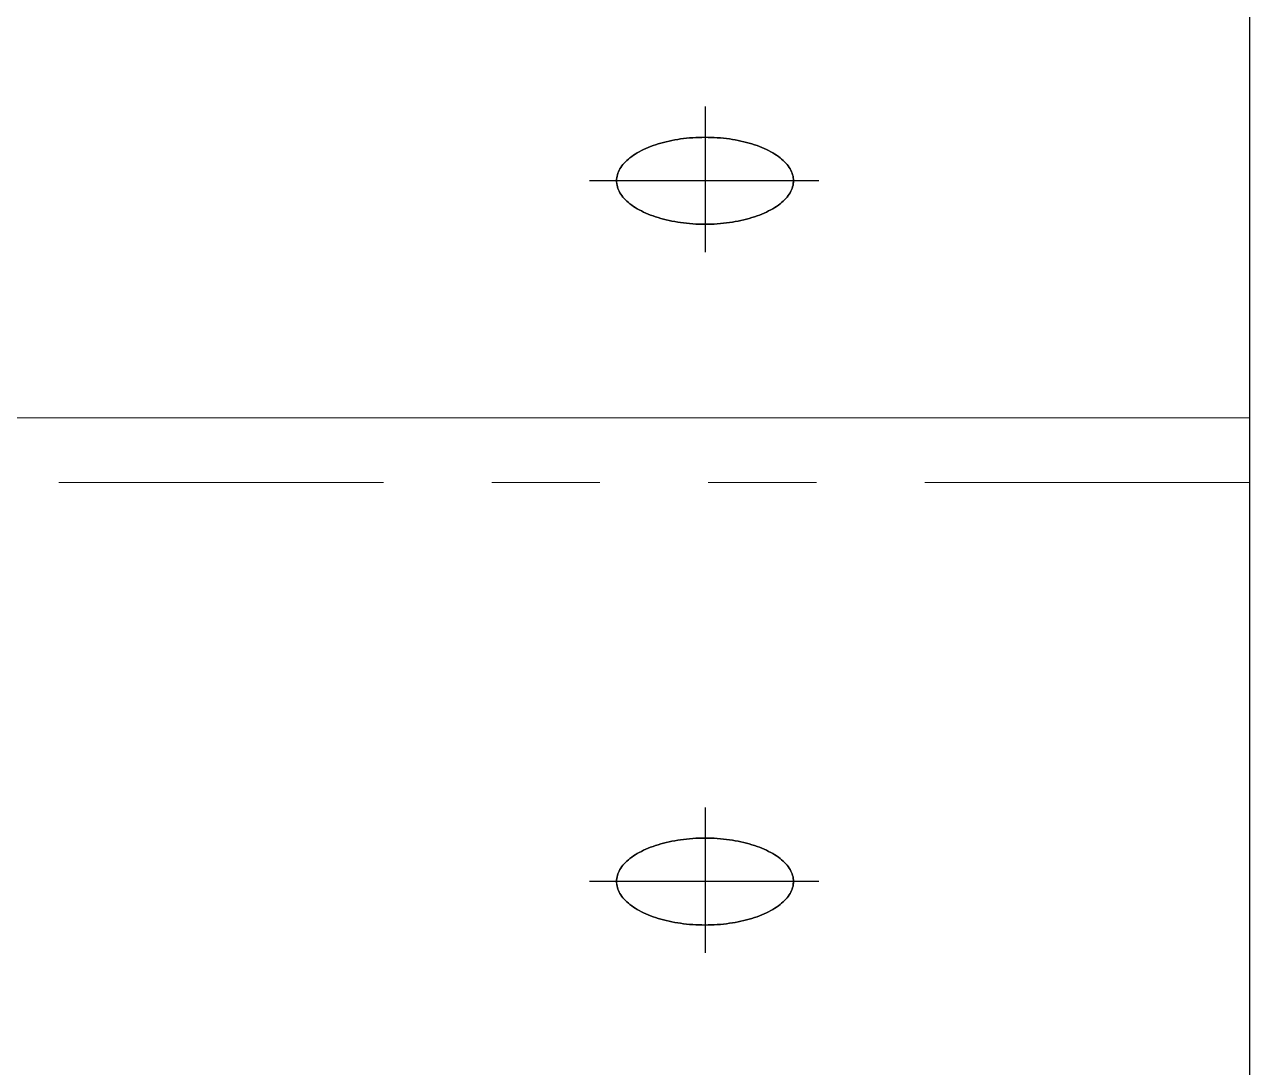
# Model space of a CAD drawing. Header units: millimetres. Extents: x -1604 to 1596, y -1101 to 1107.
# Drawn here: x -1421.4 to -1331.4, y -100.9 to -24.3 of the extents above; entities that cross this region are included whole.
import ezdxf

# ---------------------------------------------------------------- set-up
doc = ezdxf.new("R2010")
doc.units = ezdxf.units.MM
doc.header["$LTSCALE"] = 8
for name, pattern in [('CENTER', [5.716318, 2.485356, -1.242678, 0.745607, -1.242678]), ('DIVIDE', [7.953138, 2.982427, -0.994142, 0.994142, -0.994142, 0.994142, -0.994142]), ('PHANTOM', [7.704603, 2.485356, -1.242678, 0.745607, -1.242678, 0.745607, -1.242678])]:
    doc.linetypes.add(name, pattern=pattern)

# ---------------------------------------------------------------- blocks, each defined once
blk = doc.blocks.new('DC_GROUP_23')
at = {"color": 4, "linetype": 'CENTER'}
for p, q in [((-1371.376, -30.306), (-1371.376, -40.997)), ((-1363.004, -35.754), (-1379.854, -35.754)), ((-1371.376, -81.794), (-1371.376, -92.485)), ((-1363.004, -87.243), (-1379.854, -87.243))]:
    blk.add_line(p, q, dxfattribs=at)
at = {"color": 4, "linetype": 'PHANTOM'}
for p, q in [((-1371.376, -30.306), (-1371.376, -40.997)), ((-1375.554, -33.307), (-1375.378, -33.237)), ((-1375.378, -33.237), (-1375.554, -33.307)), ((-1375.378, -33.237), (-1375.196, -33.17)), ((-1375.196, -33.17), (-1375.378, -33.237)), ((-1375.196, -33.17), (-1375.01, -33.106)), ((-1375.01, -33.106), (-1375.196, -33.17)), ((-1375.01, -33.106), (-1374.82, -33.045)), ((-1374.82, -33.045), (-1375.01, -33.106)), ((-1374.82, -33.045), (-1374.626, -32.988)), ((-1374.626, -32.988), (-1374.82, -33.045)), ((-1374.626, -32.988), (-1374.427, -32.934)), ((-1374.427, -32.934), (-1374.626, -32.988)), ((-1374.427, -32.934), (-1374.225, -32.883)), ((-1374.225, -32.883), (-1374.427, -32.934)), ((-1374.225, -32.883), (-1374.02, -32.836)), ((-1374.02, -32.836), (-1374.225, -32.883)), ((-1374.02, -32.836), (-1373.811, -32.792)), ((-1373.811, -32.792), (-1374.02, -32.836)), ((-1373.811, -32.792), (-1373.599, -32.753)), ((-1373.599, -32.753), (-1373.811, -32.792)), ((-1373.599, -32.753), (-1373.384, -32.716)), ((-1373.384, -32.716), (-1373.599, -32.753)), ((-1373.384, -32.716), (-1373.167, -32.684)), ((-1373.167, -32.684), (-1373.384, -32.716)), ((-1373.167, -32.684), (-1372.948, -32.655)), ((-1372.948, -32.655), (-1373.167, -32.684)), ((-1372.948, -32.655), (-1372.727, -32.63)), ((-1372.727, -32.63), (-1372.948, -32.655)), ((-1372.727, -32.63), (-1372.504, -32.608)), ((-1372.504, -32.608), (-1372.727, -32.63)), ((-1372.504, -32.608), (-1372.28, -32.591)), ((-1372.28, -32.591), (-1372.504, -32.608)), ((-1372.28, -32.591), (-1372.055, -32.577)), ((-1372.055, -32.577), (-1372.28, -32.591)), ((-1372.055, -32.577), (-1371.829, -32.568)), ((-1371.829, -32.568), (-1372.055, -32.577)), ((-1371.829, -32.568), (-1371.603, -32.562)), ((-1371.603, -32.562), (-1371.829, -32.568)), ((-1371.603, -32.562), (-1371.376, -32.56)), ((-1371.376, -32.56), (-1371.603, -32.562)), ((-1371.376, -32.56), (-1371.149, -32.562)), ((-1371.149, -32.562), (-1371.376, -32.56)), ((-1371.149, -32.562), (-1370.922, -32.568)), ((-1370.922, -32.568), (-1371.149, -32.562)), ((-1370.922, -32.568), (-1370.696, -32.577)), ((-1370.696, -32.577), (-1370.922, -32.568)), ((-1370.696, -32.577), (-1370.471, -32.591)), ((-1370.471, -32.591), (-1370.696, -32.577)), ((-1370.471, -32.591), (-1370.247, -32.608)), ((-1370.247, -32.608), (-1370.471, -32.591)), ((-1370.247, -32.608), (-1370.024, -32.63)), ((-1370.024, -32.63), (-1370.247, -32.608)), ((-1370.024, -32.63), (-1369.803, -32.655)), ((-1369.803, -32.655), (-1370.024, -32.63)), ((-1369.803, -32.655), (-1369.584, -32.684)), ((-1369.584, -32.684), (-1369.803, -32.655)), ((-1369.584, -32.684), (-1369.367, -32.716)), ((-1369.367, -32.716), (-1369.584, -32.684)), ((-1369.367, -32.716), (-1369.153, -32.753)), ((-1369.153, -32.753), (-1369.367, -32.716)), ((-1369.153, -32.753), (-1368.941, -32.792)), ((-1368.941, -32.792), (-1369.153, -32.753)), ((-1368.941, -32.792), (-1368.732, -32.836)), ((-1368.732, -32.836), (-1368.941, -32.792)), ((-1368.732, -32.836), (-1368.526, -32.883)), ((-1368.526, -32.883), (-1368.732, -32.836)), ((-1368.526, -32.883), (-1368.324, -32.934)), ((-1368.324, -32.934), (-1368.526, -32.883)), ((-1368.324, -32.934), (-1368.126, -32.988)), ((-1368.126, -32.988), (-1368.324, -32.934)), ((-1368.126, -32.988), (-1367.931, -33.045)), ((-1367.931, -33.045), (-1368.126, -32.988)), ((-1367.931, -33.045), (-1367.741, -33.106)), ((-1367.741, -33.106), (-1367.931, -33.045)), ((-1367.741, -33.106), (-1367.555, -33.17)), ((-1367.555, -33.17), (-1367.741, -33.106)), ((-1367.555, -33.17), (-1367.374, -33.237)), ((-1367.374, -33.237), (-1367.555, -33.17)), ((-1367.374, -33.237), (-1367.198, -33.307)), ((-1367.198, -33.307), (-1367.374, -33.237)), ((-1377.115, -34.255), (-1377.005, -34.157)), ((-1377.005, -34.157), (-1377.115, -34.255)), ((-1377.005, -34.157), (-1376.888, -34.061)), ((-1376.888, -34.061), (-1377.005, -34.157)), ((-1376.888, -34.061), (-1376.764, -33.968)), ((-1376.764, -33.968), (-1376.888, -34.061)), ((-1376.764, -33.968), (-1376.634, -33.877)), ((-1376.634, -33.877), (-1376.764, -33.968)), ((-1376.634, -33.877), (-1376.498, -33.788)), ((-1376.498, -33.788), (-1376.634, -33.877)), ((-1376.498, -33.788), (-1376.355, -33.701)), ((-1376.355, -33.701), (-1376.498, -33.788)), ((-1376.355, -33.701), (-1376.206, -33.617)), ((-1376.206, -33.617), (-1376.355, -33.701)), ((-1376.206, -33.617), (-1376.051, -33.535)), ((-1376.051, -33.535), (-1376.206, -33.617)), ((-1376.051, -33.535), (-1375.891, -33.456)), ((-1375.891, -33.456), (-1376.051, -33.535)), ((-1375.891, -33.456), (-1375.725, -33.38)), ((-1375.725, -33.38), (-1375.891, -33.456)), ((-1375.725, -33.38), (-1375.554, -33.307)), ((-1375.554, -33.307), (-1375.725, -33.38)), ((-1367.198, -33.307), (-1367.026, -33.38)), ((-1367.026, -33.38), (-1367.198, -33.307)), ((-1367.026, -33.38), (-1366.86, -33.456)), ((-1366.86, -33.456), (-1367.026, -33.38)), ((-1366.86, -33.456), (-1366.7, -33.535)), ((-1366.7, -33.535), (-1366.86, -33.456)), ((-1366.7, -33.535), (-1366.545, -33.617)), ((-1366.545, -33.617), (-1366.7, -33.535)), ((-1366.545, -33.617), (-1366.396, -33.701)), ((-1366.396, -33.701), (-1366.545, -33.617)), ((-1366.396, -33.701), (-1366.254, -33.788)), ((-1366.254, -33.788), (-1366.396, -33.701)), ((-1366.254, -33.788), (-1366.117, -33.877)), ((-1366.117, -33.877), (-1366.254, -33.788)), ((-1366.117, -33.877), (-1365.987, -33.968)), ((-1365.987, -33.968), (-1366.117, -33.877)), ((-1365.987, -33.968), (-1365.863, -34.061)), ((-1365.863, -34.061), (-1365.987, -33.968)), ((-1365.863, -34.061), (-1365.747, -34.157)), ((-1365.747, -34.157), (-1365.863, -34.061)), ((-1365.747, -34.157), (-1365.637, -34.255)), ((-1365.637, -34.255), (-1365.747, -34.157)), ((-1377.777, -35.2), (-1377.734, -35.09)), ((-1377.734, -35.09), (-1377.777, -35.2)), ((-1377.734, -35.09), (-1377.683, -34.981)), ((-1377.683, -34.981), (-1377.734, -35.09)), ((-1377.683, -34.981), (-1377.624, -34.874)), ((-1377.624, -34.874), (-1377.683, -34.981)), ((-1377.624, -34.874), (-1377.558, -34.767)), ((-1377.558, -34.767), (-1377.624, -34.874)), ((-1377.558, -34.767), (-1377.484, -34.662)), ((-1377.484, -34.662), (-1377.558, -34.767)), ((-1377.484, -34.662), (-1377.402, -34.558)), ((-1377.402, -34.558), (-1377.484, -34.662)), ((-1377.402, -34.558), (-1377.314, -34.455)), ((-1377.314, -34.455), (-1377.402, -34.558)), ((-1377.314, -34.455), (-1377.218, -34.354)), ((-1377.218, -34.354), (-1377.314, -34.455)), ((-1377.218, -34.354), (-1377.115, -34.255)), ((-1377.115, -34.255), (-1377.218, -34.354)), ((-1365.637, -34.255), (-1365.534, -34.354)), ((-1365.534, -34.354), (-1365.637, -34.255)), ((-1365.534, -34.354), (-1365.438, -34.455)), ((-1365.438, -34.455), (-1365.534, -34.354)), ((-1365.438, -34.455), (-1365.349, -34.558)), ((-1365.349, -34.558), (-1365.438, -34.455)), ((-1365.349, -34.558), (-1365.268, -34.662)), ((-1365.268, -34.662), (-1365.349, -34.558)), ((-1365.268, -34.662), (-1365.194, -34.767)), ((-1365.194, -34.767), (-1365.268, -34.662)), ((-1365.194, -34.767), (-1365.128, -34.874)), ((-1365.128, -34.874), (-1365.194, -34.767)), ((-1365.128, -34.874), (-1365.069, -34.981)), ((-1365.069, -34.981), (-1365.128, -34.874)), ((-1365.069, -34.981), (-1365.018, -35.09)), ((-1365.018, -35.09), (-1365.069, -34.981)), ((-1365.018, -35.09), (-1364.974, -35.2)), ((-1364.974, -35.2), (-1365.018, -35.09)), ((-1377.876, -35.754), (-1377.872, -35.643)), ((-1377.872, -35.643), (-1377.876, -35.754)), ((-1377.86, -35.977), (-1377.876, -35.754)), ((-1377.876, -35.754), (-1377.872, -35.866)), ((-1377.872, -35.643), (-1377.86, -35.531)), ((-1377.86, -35.531), (-1377.872, -35.643)), ((-1377.872, -35.866), (-1377.86, -35.977)), ((-1377.86, -35.531), (-1377.84, -35.42)), ((-1377.84, -35.42), (-1377.86, -35.531)), ((-1377.84, -36.088), (-1377.86, -35.977)), ((-1377.86, -35.977), (-1377.84, -36.088)), ((-1377.84, -35.42), (-1377.812, -35.31)), ((-1377.812, -35.31), (-1377.84, -35.42)), ((-1377.812, -35.31), (-1377.777, -35.2)), ((-1377.777, -35.2), (-1377.812, -35.31)), ((-1364.974, -35.2), (-1364.939, -35.31)), ((-1364.939, -35.31), (-1364.974, -35.2)), ((-1364.939, -35.31), (-1364.911, -35.42)), ((-1364.911, -35.42), (-1364.939, -35.31)), ((-1364.911, -35.42), (-1364.892, -35.531)), ((-1364.892, -35.531), (-1364.911, -35.42)), ((-1364.892, -35.977), (-1364.911, -36.088)), ((-1364.911, -36.088), (-1364.892, -35.977)), ((-1364.892, -35.531), (-1364.88, -35.643)), ((-1364.88, -35.643), (-1364.892, -35.531)), ((-1364.892, -35.977), (-1364.876, -35.754)), ((-1364.88, -35.866), (-1364.892, -35.977)), ((-1364.88, -35.643), (-1364.876, -35.754)), ((-1364.876, -35.754), (-1364.88, -35.643)), ((-1364.876, -35.754), (-1364.88, -35.866)), ((-1377.812, -36.199), (-1377.84, -36.088)), ((-1377.84, -36.088), (-1377.812, -36.199)), ((-1377.777, -36.309), (-1377.812, -36.199)), ((-1377.812, -36.199), (-1377.777, -36.309)), ((-1377.734, -36.418), (-1377.777, -36.309)), ((-1377.777, -36.309), (-1377.734, -36.418)), ((-1377.683, -36.527), (-1377.734, -36.418)), ((-1377.734, -36.418), (-1377.683, -36.527)), ((-1377.624, -36.635), (-1377.683, -36.527)), ((-1377.683, -36.527), (-1377.624, -36.635)), ((-1377.558, -36.741), (-1377.624, -36.635)), ((-1377.624, -36.635), (-1377.558, -36.741)), ((-1377.484, -36.847), (-1377.558, -36.741)), ((-1377.558, -36.741), (-1377.484, -36.847)), ((-1377.402, -36.951), (-1377.484, -36.847)), ((-1377.484, -36.847), (-1377.402, -36.951)), ((-1365.268, -36.847), (-1365.349, -36.951)), ((-1365.349, -36.951), (-1365.268, -36.847)), ((-1365.194, -36.741), (-1365.268, -36.847)), ((-1365.268, -36.847), (-1365.194, -36.741)), ((-1365.128, -36.635), (-1365.194, -36.741)), ((-1365.194, -36.741), (-1365.128, -36.635)), ((-1365.069, -36.527), (-1365.128, -36.635)), ((-1365.128, -36.635), (-1365.069, -36.527)), ((-1365.018, -36.418), (-1365.069, -36.527)), ((-1365.069, -36.527), (-1365.018, -36.418)), ((-1364.974, -36.309), (-1365.018, -36.418)), ((-1365.018, -36.418), (-1364.974, -36.309)), ((-1364.939, -36.199), (-1364.974, -36.309)), ((-1364.974, -36.309), (-1364.939, -36.199)), ((-1364.911, -36.088), (-1364.939, -36.199)), ((-1364.939, -36.199), (-1364.911, -36.088)), ((-1377.314, -37.054), (-1377.402, -36.951)), ((-1377.402, -36.951), (-1377.314, -37.054)), ((-1377.218, -37.155), (-1377.314, -37.054)), ((-1377.314, -37.054), (-1377.218, -37.155)), ((-1377.115, -37.254), (-1377.218, -37.155)), ((-1377.218, -37.155), (-1377.115, -37.254)), ((-1377.005, -37.351), (-1377.115, -37.254)), ((-1377.115, -37.254), (-1377.005, -37.351)), ((-1376.888, -37.447), (-1377.005, -37.351)), ((-1377.005, -37.351), (-1376.888, -37.447)), ((-1376.764, -37.541), (-1376.888, -37.447)), ((-1376.888, -37.447), (-1376.764, -37.541)), ((-1376.634, -37.632), (-1376.764, -37.541)), ((-1376.764, -37.541), (-1376.634, -37.632)), ((-1376.498, -37.721), (-1376.634, -37.632)), ((-1376.634, -37.632), (-1376.498, -37.721)), ((-1376.355, -37.808), (-1376.498, -37.721)), ((-1376.498, -37.721), (-1376.355, -37.808)), ((-1366.254, -37.721), (-1366.396, -37.808)), ((-1366.396, -37.808), (-1366.254, -37.721)), ((-1366.117, -37.632), (-1366.254, -37.721)), ((-1366.254, -37.721), (-1366.117, -37.632)), ((-1365.987, -37.541), (-1366.117, -37.632)), ((-1366.117, -37.632), (-1365.987, -37.541)), ((-1365.863, -37.447), (-1365.987, -37.541)), ((-1365.987, -37.541), (-1365.863, -37.447)), ((-1365.747, -37.351), (-1365.863, -37.447)), ((-1365.863, -37.447), (-1365.747, -37.351)), ((-1365.637, -37.254), (-1365.747, -37.351)), ((-1365.747, -37.351), (-1365.637, -37.254)), ((-1365.534, -37.155), (-1365.637, -37.254)), ((-1365.637, -37.254), (-1365.534, -37.155)), ((-1365.438, -37.054), (-1365.534, -37.155)), ((-1365.534, -37.155), (-1365.438, -37.054)), ((-1365.349, -36.951), (-1365.438, -37.054)), ((-1365.438, -37.054), (-1365.349, -36.951)), ((-1376.206, -37.892), (-1376.355, -37.808)), ((-1376.355, -37.808), (-1376.206, -37.892)), ((-1376.051, -37.973), (-1376.206, -37.892)), ((-1376.206, -37.892), (-1376.051, -37.973)), ((-1375.891, -38.052), (-1376.051, -37.973)), ((-1376.051, -37.973), (-1375.891, -38.052)), ((-1375.725, -38.128), (-1375.891, -38.052)), ((-1375.891, -38.052), (-1375.725, -38.128)), ((-1375.554, -38.201), (-1375.725, -38.128)), ((-1375.725, -38.128), (-1375.554, -38.201)), ((-1375.378, -38.271), (-1375.554, -38.201)), ((-1375.554, -38.201), (-1375.378, -38.271)), ((-1375.196, -38.339), (-1375.378, -38.271)), ((-1375.378, -38.271), (-1375.196, -38.339)), ((-1375.01, -38.403), (-1375.196, -38.339)), ((-1375.196, -38.339), (-1375.01, -38.403)), ((-1374.82, -38.463), (-1375.01, -38.403)), ((-1375.01, -38.403), (-1374.82, -38.463)), ((-1374.626, -38.521), (-1374.82, -38.463)), ((-1374.82, -38.463), (-1374.626, -38.521)), ((-1374.427, -38.575), (-1374.626, -38.521)), ((-1374.626, -38.521), (-1374.427, -38.575)), ((-1374.225, -38.625), (-1374.427, -38.575)), ((-1374.427, -38.575), (-1374.225, -38.625)), ((-1374.02, -38.672), (-1374.225, -38.625)), ((-1374.225, -38.625), (-1374.02, -38.672)), ((-1373.811, -38.716), (-1374.02, -38.672)), ((-1374.02, -38.672), (-1373.811, -38.716)), ((-1368.732, -38.672), (-1368.941, -38.716)), ((-1368.941, -38.716), (-1368.732, -38.672)), ((-1368.526, -38.625), (-1368.732, -38.672)), ((-1368.732, -38.672), (-1368.526, -38.625)), ((-1368.324, -38.575), (-1368.526, -38.625)), ((-1368.526, -38.625), (-1368.324, -38.575)), ((-1368.126, -38.521), (-1368.324, -38.575)), ((-1368.324, -38.575), (-1368.126, -38.521)), ((-1367.931, -38.463), (-1368.126, -38.521)), ((-1368.126, -38.521), (-1367.931, -38.463)), ((-1367.741, -38.403), (-1367.931, -38.463)), ((-1367.931, -38.463), (-1367.741, -38.403)), ((-1367.555, -38.339), (-1367.741, -38.403)), ((-1367.741, -38.403), (-1367.555, -38.339)), ((-1367.374, -38.271), (-1367.555, -38.339)), ((-1367.555, -38.339), (-1367.374, -38.271)), ((-1367.198, -38.201), (-1367.374, -38.271)), ((-1367.374, -38.271), (-1367.198, -38.201)), ((-1367.026, -38.128), (-1367.198, -38.201)), ((-1367.198, -38.201), (-1367.026, -38.128)), ((-1366.86, -38.052), (-1367.026, -38.128)), ((-1367.026, -38.128), (-1366.86, -38.052)), ((-1366.7, -37.973), (-1366.86, -38.052)), ((-1366.86, -38.052), (-1366.7, -37.973)), ((-1366.545, -37.892), (-1366.7, -37.973)), ((-1366.7, -37.973), (-1366.545, -37.892)), ((-1366.396, -37.808), (-1366.545, -37.892)), ((-1366.545, -37.892), (-1366.396, -37.808)), ((-1373.599, -38.756), (-1373.811, -38.716)), ((-1373.811, -38.716), (-1373.599, -38.756)), ((-1373.384, -38.792), (-1373.599, -38.756)), ((-1373.599, -38.756), (-1373.384, -38.792)), ((-1373.167, -38.825), (-1373.384, -38.792)), ((-1373.384, -38.792), (-1373.167, -38.825)), ((-1372.948, -38.854), (-1373.167, -38.825)), ((-1373.167, -38.825), (-1372.948, -38.854)), ((-1372.727, -38.879), (-1372.948, -38.854)), ((-1372.948, -38.854), (-1372.727, -38.879)), ((-1372.504, -38.9), (-1372.727, -38.879)), ((-1372.727, -38.879), (-1372.504, -38.9)), ((-1372.28, -38.918), (-1372.504, -38.9)), ((-1372.504, -38.9), (-1372.28, -38.918)), ((-1372.055, -38.931), (-1372.28, -38.918)), ((-1372.28, -38.918), (-1372.055, -38.931)), ((-1371.829, -38.941), (-1372.055, -38.931)), ((-1372.055, -38.931), (-1371.829, -38.941)), ((-1371.603, -38.947), (-1371.829, -38.941)), ((-1371.829, -38.941), (-1371.603, -38.947)), ((-1371.376, -38.949), (-1371.603, -38.947)), ((-1371.603, -38.947), (-1371.376, -38.949)), ((-1371.149, -38.947), (-1371.376, -38.949)), ((-1371.376, -38.949), (-1371.149, -38.947)), ((-1370.922, -38.941), (-1371.149, -38.947)), ((-1371.149, -38.947), (-1370.922, -38.941)), ((-1370.696, -38.931), (-1370.922, -38.941)), ((-1370.922, -38.941), (-1370.696, -38.931)), ((-1370.471, -38.918), (-1370.696, -38.931)), ((-1370.696, -38.931), (-1370.471, -38.918)), ((-1370.247, -38.9), (-1370.471, -38.918)), ((-1370.471, -38.918), (-1370.247, -38.9)), ((-1370.024, -38.879), (-1370.247, -38.9)), ((-1370.247, -38.9), (-1370.024, -38.879)), ((-1369.803, -38.854), (-1370.024, -38.879)), ((-1370.024, -38.879), (-1369.803, -38.854)), ((-1369.584, -38.825), (-1369.803, -38.854)), ((-1369.803, -38.854), (-1369.584, -38.825)), ((-1369.367, -38.792), (-1369.584, -38.825)), ((-1369.584, -38.825), (-1369.367, -38.792)), ((-1369.153, -38.756), (-1369.367, -38.792)), ((-1369.367, -38.792), (-1369.153, -38.756)), ((-1368.941, -38.716), (-1369.153, -38.756)), ((-1369.153, -38.756), (-1368.941, -38.716)), ((-1371.376, -81.794), (-1371.376, -92.485)), ((-1375.196, -84.658), (-1375.01, -84.594)), ((-1375.01, -84.594), (-1375.196, -84.658)), ((-1375.01, -84.594), (-1374.82, -84.534)), ((-1374.82, -84.534), (-1375.01, -84.594)), ((-1374.82, -84.534), (-1374.626, -84.476)), ((-1374.626, -84.476), (-1374.82, -84.534)), ((-1374.626, -84.476), (-1374.427, -84.422)), ((-1374.427, -84.422), (-1374.626, -84.476)), ((-1374.427, -84.422), (-1374.225, -84.371)), ((-1374.225, -84.371), (-1374.427, -84.422)), ((-1374.225, -84.371), (-1374.02, -84.324)), ((-1374.02, -84.324), (-1374.225, -84.371)), ((-1374.02, -84.324), (-1373.811, -84.281)), ((-1373.811, -84.281), (-1374.02, -84.324)), ((-1373.811, -84.281), (-1373.599, -84.241)), ((-1373.599, -84.241), (-1373.811, -84.281)), ((-1373.599, -84.241), (-1373.384, -84.205)), ((-1373.384, -84.205), (-1373.599, -84.241)), ((-1373.384, -84.205), (-1373.167, -84.172)), ((-1373.167, -84.172), (-1373.384, -84.205)), ((-1373.167, -84.172), (-1372.948, -84.143)), ((-1372.948, -84.143), (-1373.167, -84.172)), ((-1372.948, -84.143), (-1372.727, -84.118)), ((-1372.727, -84.118), (-1372.948, -84.143)), ((-1372.727, -84.118), (-1372.504, -84.097)), ((-1372.504, -84.097), (-1372.727, -84.118)), ((-1372.504, -84.097), (-1372.28, -84.079)), ((-1372.28, -84.079), (-1372.504, -84.097)), ((-1372.28, -84.079), (-1372.055, -84.066)), ((-1372.055, -84.066), (-1372.28, -84.079)), ((-1372.055, -84.066), (-1371.829, -84.056)), ((-1371.829, -84.056), (-1372.055, -84.066)), ((-1371.829, -84.056), (-1371.603, -84.05)), ((-1371.603, -84.05), (-1371.829, -84.056)), ((-1371.603, -84.05), (-1371.376, -84.048)), ((-1371.376, -84.048), (-1371.603, -84.05)), ((-1371.376, -84.048), (-1371.149, -84.05)), ((-1371.149, -84.05), (-1371.376, -84.048)), ((-1371.149, -84.05), (-1370.922, -84.056)), ((-1370.922, -84.056), (-1371.149, -84.05)), ((-1370.922, -84.056), (-1370.696, -84.066)), ((-1370.696, -84.066), (-1370.922, -84.056)), ((-1370.696, -84.066), (-1370.471, -84.079)), ((-1370.471, -84.079), (-1370.696, -84.066)), ((-1370.471, -84.079), (-1370.247, -84.097)), ((-1370.247, -84.097), (-1370.471, -84.079)), ((-1370.247, -84.097), (-1370.024, -84.118)), ((-1370.024, -84.118), (-1370.247, -84.097)), ((-1370.024, -84.118), (-1369.803, -84.143)), ((-1369.803, -84.143), (-1370.024, -84.118)), ((-1369.803, -84.143), (-1369.584, -84.172)), ((-1369.584, -84.172), (-1369.803, -84.143)), ((-1369.584, -84.172), (-1369.367, -84.205)), ((-1369.367, -84.205), (-1369.584, -84.172)), ((-1369.367, -84.205), (-1369.153, -84.241)), ((-1369.153, -84.241), (-1369.367, -84.205)), ((-1369.153, -84.241), (-1368.941, -84.281)), ((-1368.941, -84.281), (-1369.153, -84.241)), ((-1368.941, -84.281), (-1368.732, -84.324)), ((-1368.732, -84.324), (-1368.941, -84.281)), ((-1368.732, -84.324), (-1368.526, -84.371)), ((-1368.526, -84.371), (-1368.732, -84.324)), ((-1368.526, -84.371), (-1368.324, -84.422)), ((-1368.324, -84.422), (-1368.526, -84.371)), ((-1368.324, -84.422), (-1368.126, -84.476)), ((-1368.126, -84.476), (-1368.324, -84.422)), ((-1368.126, -84.476), (-1367.931, -84.534)), ((-1367.931, -84.534), (-1368.126, -84.476)), ((-1367.931, -84.534), (-1367.741, -84.594)), ((-1367.741, -84.594), (-1367.931, -84.534)), ((-1367.741, -84.594), (-1367.555, -84.658)), ((-1367.555, -84.658), (-1367.741, -84.594)), ((-1376.888, -85.55), (-1376.764, -85.456)), ((-1376.764, -85.456), (-1376.888, -85.55)), ((-1376.764, -85.456), (-1376.634, -85.365)), ((-1376.634, -85.365), (-1376.764, -85.456)), ((-1376.634, -85.365), (-1376.498, -85.276)), ((-1376.498, -85.276), (-1376.634, -85.365)), ((-1376.498, -85.276), (-1376.355, -85.189)), ((-1376.355, -85.189), (-1376.498, -85.276)), ((-1376.355, -85.189), (-1376.206, -85.105)), ((-1376.206, -85.105), (-1376.355, -85.189)), ((-1376.206, -85.105), (-1376.051, -85.024)), ((-1376.051, -85.024), (-1376.206, -85.105)), ((-1376.051, -85.024), (-1375.891, -84.945)), ((-1375.891, -84.945), (-1376.051, -85.024)), ((-1375.891, -84.945), (-1375.725, -84.869)), ((-1375.725, -84.869), (-1375.891, -84.945)), ((-1375.725, -84.869), (-1375.554, -84.796)), ((-1375.554, -84.796), (-1375.725, -84.869)), ((-1375.554, -84.796), (-1375.378, -84.725)), ((-1375.378, -84.725), (-1375.554, -84.796)), ((-1375.378, -84.725), (-1375.196, -84.658)), ((-1375.196, -84.658), (-1375.378, -84.725)), ((-1367.555, -84.658), (-1367.374, -84.725)), ((-1367.374, -84.725), (-1367.555, -84.658)), ((-1367.374, -84.725), (-1367.198, -84.796)), ((-1367.198, -84.796), (-1367.374, -84.725)), ((-1367.198, -84.796), (-1367.026, -84.869)), ((-1367.026, -84.869), (-1367.198, -84.796)), ((-1367.026, -84.869), (-1366.86, -84.945)), ((-1366.86, -84.945), (-1367.026, -84.869)), ((-1366.86, -84.945), (-1366.7, -85.024)), ((-1366.7, -85.024), (-1366.86, -84.945)), ((-1366.7, -85.024), (-1366.545, -85.105)), ((-1366.545, -85.105), (-1366.7, -85.024)), ((-1366.545, -85.105), (-1366.396, -85.189)), ((-1366.396, -85.189), (-1366.545, -85.105)), ((-1366.396, -85.189), (-1366.254, -85.276)), ((-1366.254, -85.276), (-1366.396, -85.189)), ((-1366.254, -85.276), (-1366.117, -85.365)), ((-1366.117, -85.365), (-1366.254, -85.276)), ((-1366.117, -85.365), (-1365.987, -85.456)), ((-1365.987, -85.456), (-1366.117, -85.365)), ((-1365.987, -85.456), (-1365.863, -85.55)), ((-1365.863, -85.55), (-1365.987, -85.456)), ((-1377.683, -86.47), (-1377.624, -86.362)), ((-1377.624, -86.362), (-1377.683, -86.47)), ((-1377.624, -86.362), (-1377.558, -86.255)), ((-1377.558, -86.255), (-1377.624, -86.362)), ((-1377.558, -86.255), (-1377.484, -86.15)), ((-1377.484, -86.15), (-1377.558, -86.255)), ((-1377.484, -86.15), (-1377.402, -86.046)), ((-1377.402, -86.046), (-1377.484, -86.15)), ((-1377.402, -86.046), (-1377.314, -85.943)), ((-1377.314, -85.943), (-1377.402, -86.046)), ((-1377.314, -85.943), (-1377.218, -85.842)), ((-1377.218, -85.842), (-1377.314, -85.943)), ((-1377.218, -85.842), (-1377.115, -85.743)), ((-1377.115, -85.743), (-1377.218, -85.842)), ((-1377.115, -85.743), (-1377.005, -85.645)), ((-1377.005, -85.645), (-1377.115, -85.743)), ((-1377.005, -85.645), (-1376.888, -85.55)), ((-1376.888, -85.55), (-1377.005, -85.645)), ((-1365.863, -85.55), (-1365.747, -85.645)), ((-1365.747, -85.645), (-1365.863, -85.55)), ((-1365.747, -85.645), (-1365.637, -85.743)), ((-1365.637, -85.743), (-1365.747, -85.645)), ((-1365.637, -85.743), (-1365.534, -85.842)), ((-1365.534, -85.842), (-1365.637, -85.743)), ((-1365.534, -85.842), (-1365.438, -85.943)), ((-1365.438, -85.943), (-1365.534, -85.842)), ((-1365.438, -85.943), (-1365.349, -86.046)), ((-1365.349, -86.046), (-1365.438, -85.943)), ((-1365.349, -86.046), (-1365.268, -86.15)), ((-1365.268, -86.15), (-1365.349, -86.046)), ((-1365.268, -86.15), (-1365.194, -86.255)), ((-1365.194, -86.255), (-1365.268, -86.15)), ((-1365.194, -86.255), (-1365.128, -86.362)), ((-1365.128, -86.362), (-1365.194, -86.255)), ((-1365.128, -86.362), (-1365.069, -86.47)), ((-1365.069, -86.47), (-1365.128, -86.362)), ((-1377.876, -87.243), (-1377.872, -87.131)), ((-1377.872, -87.131), (-1377.876, -87.243)), ((-1377.86, -87.465), (-1377.876, -87.243)), ((-1377.876, -87.243), (-1377.872, -87.354)), ((-1377.872, -87.131), (-1377.86, -87.02)), ((-1377.86, -87.02), (-1377.872, -87.131)), ((-1377.86, -87.02), (-1377.84, -86.909)), ((-1377.84, -86.909), (-1377.86, -87.02)), ((-1377.84, -86.909), (-1377.812, -86.798)), ((-1377.812, -86.798), (-1377.84, -86.909)), ((-1377.812, -86.798), (-1377.777, -86.688)), ((-1377.777, -86.688), (-1377.812, -86.798)), ((-1377.777, -86.688), (-1377.734, -86.578)), ((-1377.734, -86.578), (-1377.777, -86.688)), ((-1377.734, -86.578), (-1377.683, -86.47)), ((-1377.683, -86.47), (-1377.734, -86.578)), ((-1365.069, -86.47), (-1365.018, -86.578)), ((-1365.018, -86.578), (-1365.069, -86.47)), ((-1365.018, -86.578), (-1364.974, -86.688)), ((-1364.974, -86.688), (-1365.018, -86.578)), ((-1364.974, -86.688), (-1364.939, -86.798)), ((-1364.939, -86.798), (-1364.974, -86.688)), ((-1364.939, -86.798), (-1364.911, -86.909)), ((-1364.911, -86.909), (-1364.939, -86.798)), ((-1364.911, -86.909), (-1364.892, -87.02)), ((-1364.892, -87.02), (-1364.911, -86.909)), ((-1364.892, -87.02), (-1364.88, -87.131)), ((-1364.88, -87.131), (-1364.892, -87.02)), ((-1364.892, -87.465), (-1364.876, -87.243)), ((-1364.88, -87.131), (-1364.876, -87.243)), ((-1364.876, -87.243), (-1364.88, -87.131)), ((-1364.876, -87.243), (-1364.88, -87.354)), ((-1377.872, -87.354), (-1377.86, -87.465)), ((-1377.84, -87.576), (-1377.86, -87.465)), ((-1377.86, -87.465), (-1377.84, -87.576)), ((-1377.812, -87.687), (-1377.84, -87.576)), ((-1377.84, -87.576), (-1377.812, -87.687)), ((-1377.777, -87.797), (-1377.812, -87.687)), ((-1377.812, -87.687), (-1377.777, -87.797)), ((-1377.734, -87.907), (-1377.777, -87.797)), ((-1377.777, -87.797), (-1377.734, -87.907)), ((-1377.683, -88.015), (-1377.734, -87.907)), ((-1377.734, -87.907), (-1377.683, -88.015)), ((-1377.624, -88.123), (-1377.683, -88.015)), ((-1377.683, -88.015), (-1377.624, -88.123)), ((-1377.558, -88.23), (-1377.624, -88.123)), ((-1377.624, -88.123), (-1377.558, -88.23)), ((-1365.128, -88.123), (-1365.194, -88.23)), ((-1365.194, -88.23), (-1365.128, -88.123)), ((-1365.069, -88.015), (-1365.128, -88.123)), ((-1365.128, -88.123), (-1365.069, -88.015)), ((-1365.018, -87.907), (-1365.069, -88.015)), ((-1365.069, -88.015), (-1365.018, -87.907)), ((-1364.974, -87.797), (-1365.018, -87.907)), ((-1365.018, -87.907), (-1364.974, -87.797)), ((-1364.939, -87.687), (-1364.974, -87.797)), ((-1364.974, -87.797), (-1364.939, -87.687)), ((-1364.911, -87.576), (-1364.939, -87.687)), ((-1364.939, -87.687), (-1364.911, -87.576)), ((-1364.892, -87.465), (-1364.911, -87.576)), ((-1364.911, -87.576), (-1364.892, -87.465)), ((-1364.88, -87.354), (-1364.892, -87.465)), ((-1377.484, -88.335), (-1377.558, -88.23)), ((-1377.558, -88.23), (-1377.484, -88.335)), ((-1377.402, -88.439), (-1377.484, -88.335)), ((-1377.484, -88.335), (-1377.402, -88.439)), ((-1377.314, -88.542), (-1377.402, -88.439)), ((-1377.402, -88.439), (-1377.314, -88.542)), ((-1377.218, -88.643), (-1377.314, -88.542)), ((-1377.314, -88.542), (-1377.218, -88.643)), ((-1377.115, -88.742), (-1377.218, -88.643)), ((-1377.218, -88.643), (-1377.115, -88.742)), ((-1377.005, -88.84), (-1377.115, -88.742)), ((-1377.115, -88.742), (-1377.005, -88.84)), ((-1376.888, -88.935), (-1377.005, -88.84)), ((-1377.005, -88.84), (-1376.888, -88.935)), ((-1376.764, -89.029), (-1376.888, -88.935)), ((-1376.888, -88.935), (-1376.764, -89.029)), ((-1376.634, -89.12), (-1376.764, -89.029)), ((-1376.764, -89.029), (-1376.634, -89.12)), ((-1365.987, -89.029), (-1366.117, -89.12)), ((-1366.117, -89.12), (-1365.987, -89.029)), ((-1365.863, -88.935), (-1365.987, -89.029)), ((-1365.987, -89.029), (-1365.863, -88.935)), ((-1365.747, -88.84), (-1365.863, -88.935)), ((-1365.863, -88.935), (-1365.747, -88.84)), ((-1365.637, -88.742), (-1365.747, -88.84)), ((-1365.747, -88.84), (-1365.637, -88.742)), ((-1365.534, -88.643), (-1365.637, -88.742)), ((-1365.637, -88.742), (-1365.534, -88.643)), ((-1365.438, -88.542), (-1365.534, -88.643)), ((-1365.534, -88.643), (-1365.438, -88.542)), ((-1365.349, -88.439), (-1365.438, -88.542)), ((-1365.438, -88.542), (-1365.349, -88.439)), ((-1365.268, -88.335), (-1365.349, -88.439)), ((-1365.349, -88.439), (-1365.268, -88.335)), ((-1365.194, -88.23), (-1365.268, -88.335)), ((-1365.268, -88.335), (-1365.194, -88.23)), ((-1376.498, -89.209), (-1376.634, -89.12)), ((-1376.634, -89.12), (-1376.498, -89.209)), ((-1376.355, -89.296), (-1376.498, -89.209)), ((-1376.498, -89.209), (-1376.355, -89.296)), ((-1376.206, -89.38), (-1376.355, -89.296)), ((-1376.355, -89.296), (-1376.206, -89.38)), ((-1376.051, -89.462), (-1376.206, -89.38)), ((-1376.206, -89.38), (-1376.051, -89.462)), ((-1375.891, -89.54), (-1376.051, -89.462)), ((-1376.051, -89.462), (-1375.891, -89.54)), ((-1375.725, -89.616), (-1375.891, -89.54)), ((-1375.891, -89.54), (-1375.725, -89.616)), ((-1375.554, -89.69), (-1375.725, -89.616)), ((-1375.725, -89.616), (-1375.554, -89.69)), ((-1375.378, -89.76), (-1375.554, -89.69)), ((-1375.554, -89.69), (-1375.378, -89.76)), ((-1375.196, -89.827), (-1375.378, -89.76)), ((-1375.378, -89.76), (-1375.196, -89.827)), ((-1375.01, -89.891), (-1375.196, -89.827)), ((-1375.196, -89.827), (-1375.01, -89.891)), ((-1374.82, -89.952), (-1375.01, -89.891)), ((-1375.01, -89.891), (-1374.82, -89.952)), ((-1374.626, -90.009), (-1374.82, -89.952)), ((-1374.82, -89.952), (-1374.626, -90.009)), ((-1367.931, -89.952), (-1368.126, -90.009)), ((-1368.126, -90.009), (-1367.931, -89.952)), ((-1367.741, -89.891), (-1367.931, -89.952)), ((-1367.931, -89.952), (-1367.741, -89.891)), ((-1367.555, -89.827), (-1367.741, -89.891)), ((-1367.741, -89.891), (-1367.555, -89.827)), ((-1367.374, -89.76), (-1367.555, -89.827)), ((-1367.555, -89.827), (-1367.374, -89.76)), ((-1367.198, -89.69), (-1367.374, -89.76)), ((-1367.374, -89.76), (-1367.198, -89.69)), ((-1367.026, -89.616), (-1367.198, -89.69)), ((-1367.198, -89.69), (-1367.026, -89.616)), ((-1366.86, -89.54), (-1367.026, -89.616)), ((-1367.026, -89.616), (-1366.86, -89.54)), ((-1366.7, -89.462), (-1366.86, -89.54)), ((-1366.86, -89.54), (-1366.7, -89.462)), ((-1366.545, -89.38), (-1366.7, -89.462)), ((-1366.7, -89.462), (-1366.545, -89.38)), ((-1366.396, -89.296), (-1366.545, -89.38)), ((-1366.545, -89.38), (-1366.396, -89.296)), ((-1366.254, -89.209), (-1366.396, -89.296)), ((-1366.396, -89.296), (-1366.254, -89.209)), ((-1366.117, -89.12), (-1366.254, -89.209)), ((-1366.254, -89.209), (-1366.117, -89.12)), ((-1374.427, -90.063), (-1374.626, -90.009)), ((-1374.626, -90.009), (-1374.427, -90.063)), ((-1374.225, -90.114), (-1374.427, -90.063)), ((-1374.427, -90.063), (-1374.225, -90.114)), ((-1374.02, -90.161), (-1374.225, -90.114)), ((-1374.225, -90.114), (-1374.02, -90.161)), ((-1373.811, -90.204), (-1374.02, -90.161)), ((-1374.02, -90.161), (-1373.811, -90.204)), ((-1373.599, -90.244), (-1373.811, -90.204)), ((-1373.811, -90.204), (-1373.599, -90.244)), ((-1373.384, -90.281), (-1373.599, -90.244)), ((-1373.599, -90.244), (-1373.384, -90.281)), ((-1373.167, -90.313), (-1373.384, -90.281)), ((-1373.384, -90.281), (-1373.167, -90.313)), ((-1372.948, -90.342), (-1373.167, -90.313)), ((-1373.167, -90.313), (-1372.948, -90.342)), ((-1372.727, -90.367), (-1372.948, -90.342)), ((-1372.948, -90.342), (-1372.727, -90.367)), ((-1372.504, -90.388), (-1372.727, -90.367)), ((-1372.727, -90.367), (-1372.504, -90.388)), ((-1372.28, -90.406), (-1372.504, -90.388)), ((-1372.504, -90.388), (-1372.28, -90.406)), ((-1372.055, -90.419), (-1372.28, -90.406)), ((-1372.28, -90.406), (-1372.055, -90.419)), ((-1371.829, -90.429), (-1372.055, -90.419)), ((-1372.055, -90.419), (-1371.829, -90.429)), ((-1371.603, -90.435), (-1371.829, -90.429)), ((-1371.829, -90.429), (-1371.603, -90.435)), ((-1371.376, -90.437), (-1371.603, -90.435)), ((-1371.603, -90.435), (-1371.376, -90.437)), ((-1371.149, -90.435), (-1371.376, -90.437)), ((-1371.376, -90.437), (-1371.149, -90.435)), ((-1370.922, -90.429), (-1371.149, -90.435)), ((-1371.149, -90.435), (-1370.922, -90.429)), ((-1370.696, -90.419), (-1370.922, -90.429)), ((-1370.922, -90.429), (-1370.696, -90.419)), ((-1370.471, -90.406), (-1370.696, -90.419)), ((-1370.696, -90.419), (-1370.471, -90.406)), ((-1370.247, -90.388), (-1370.471, -90.406)), ((-1370.471, -90.406), (-1370.247, -90.388)), ((-1370.024, -90.367), (-1370.247, -90.388)), ((-1370.247, -90.388), (-1370.024, -90.367)), ((-1369.803, -90.342), (-1370.024, -90.367)), ((-1370.024, -90.367), (-1369.803, -90.342)), ((-1369.584, -90.313), (-1369.803, -90.342)), ((-1369.803, -90.342), (-1369.584, -90.313)), ((-1369.367, -90.281), (-1369.584, -90.313)), ((-1369.584, -90.313), (-1369.367, -90.281)), ((-1369.153, -90.244), (-1369.367, -90.281)), ((-1369.367, -90.281), (-1369.153, -90.244)), ((-1368.941, -90.204), (-1369.153, -90.244)), ((-1369.153, -90.244), (-1368.941, -90.204)), ((-1368.732, -90.161), (-1368.941, -90.204)), ((-1368.941, -90.204), (-1368.732, -90.161)), ((-1368.526, -90.114), (-1368.732, -90.161)), ((-1368.732, -90.161), (-1368.526, -90.114)), ((-1368.324, -90.063), (-1368.526, -90.114)), ((-1368.526, -90.114), (-1368.324, -90.063)), ((-1368.126, -90.009), (-1368.324, -90.063)), ((-1368.324, -90.063), (-1368.126, -90.009))]:
    blk.add_line(p, q, dxfattribs=at)
blk = doc.blocks.new('DC_GROUP_25')
at = {"color": 3, "lineweight": 13}
blk.add_line((-1511.372, -53.181), (-1331.372, -53.181), dxfattribs=at)
at = {"color": 4, "linetype": 'DIVIDE', "lineweight": 13}
blk.add_line((-1331.372, -57.934), (-1511.372, -57.934), dxfattribs=at)

msp = doc.modelspace()

# ---------------------------------------------------------------- linework, layer by layer
at = {"color": 3}
msp.add_line((-1331.372, -8.03), (-1331.372, -915.006), dxfattribs=at)

# ---------------------------------------------------------------- block references
at = {"linetype": 'Continuous'}
for name in ['DC_GROUP_23', 'DC_GROUP_25']:
    msp.add_blockref(name, (0, 0), dxfattribs=at)

doc.saveas('drawing.dxf')
